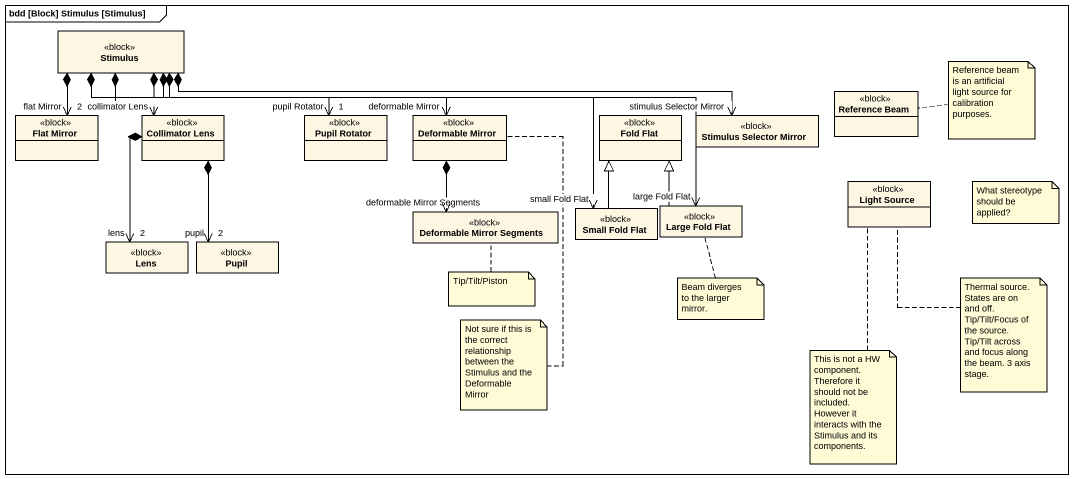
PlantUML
@startuml
mainframe bdd [Block] Stimulus [Stimulus]
hide circle
hide empty members
class Stimulus <<block>>
class "Reference Beam" as Reference_Beam <<block>>
class "Flat Mirror" as Flat_Mirror <<block>>
class "Collimator Lens" as Collimator_Lens <<block>>
class "Pupil Rotator" as Pupil_Rotator <<block>>
class "Deformable Mirror" as Deformable_Mirror <<block>>
class "Fold Flat" as Fold_Flat <<block>>
class "Stimulus Selector Mirror" as Stimulus_Selector_Mirror <<block>>
class "Light Source" as Light_Source <<block>>
class "Deformable Mirror Segments" as Deformable_Mirror_Segments <<block>>
class "Small Fold Flat" as Small_Fold_Flat <<block>>
class "Large Fold Flat" as Large_Fold_Flat <<block>>
class Lens <<block>>
class Pupil <<block>>
Stimulus *--> "flat Mirror\n2" Flat_Mirror
Stimulus *--> "collimator Lens" Collimator_Lens
Stimulus *-right-> "pupil Rotator\n1" Pupil_Rotator
Stimulus *-right-> "deformable Mirror" Deformable_Mirror
Stimulus *-right-> "stimulus Selector Mirror" Stimulus_Selector_Mirror
Stimulus *-right-> "small Fold Flat" Small_Fold_Flat
Stimulus *-right-> "large Fold Flat" Large_Fold_Flat
Collimator_Lens *--> "lens\n2" Lens
Collimator_Lens *--> "pupil\n2" Pupil
Deformable_Mirror *--> "deformable Mirror Segments" Deformable_Mirror_Segments
Small_Fold_Flat -up-|> Fold_Flat
Large_Fold_Flat -up-|> Fold_Flat
note right of Reference_Beam : Reference beam is an artificial light source for calibration purposes.
note as N2
  What stereotype should be applied?
end note
note bottom of Deformable_Mirror_Segments : Tip/Tilt/Piston
note bottom of Large_Fold_Flat : Beam diverges to the larger mirror.
note bottom of Light_Source : Thermal source. States are on and off. Tip/Tilt/Focus of the source. Tip/Tilt across and focus along the beam. 3 axis stage.
note bottom of Deformable_Mirror : Not sure if this is the correct relationship between the Stimulus and the Deformable Mirror
note bottom of Light_Source : This is not a HW component. Therefore it should not be included. However it interacts with the Stimulus and its components.
@enduml
